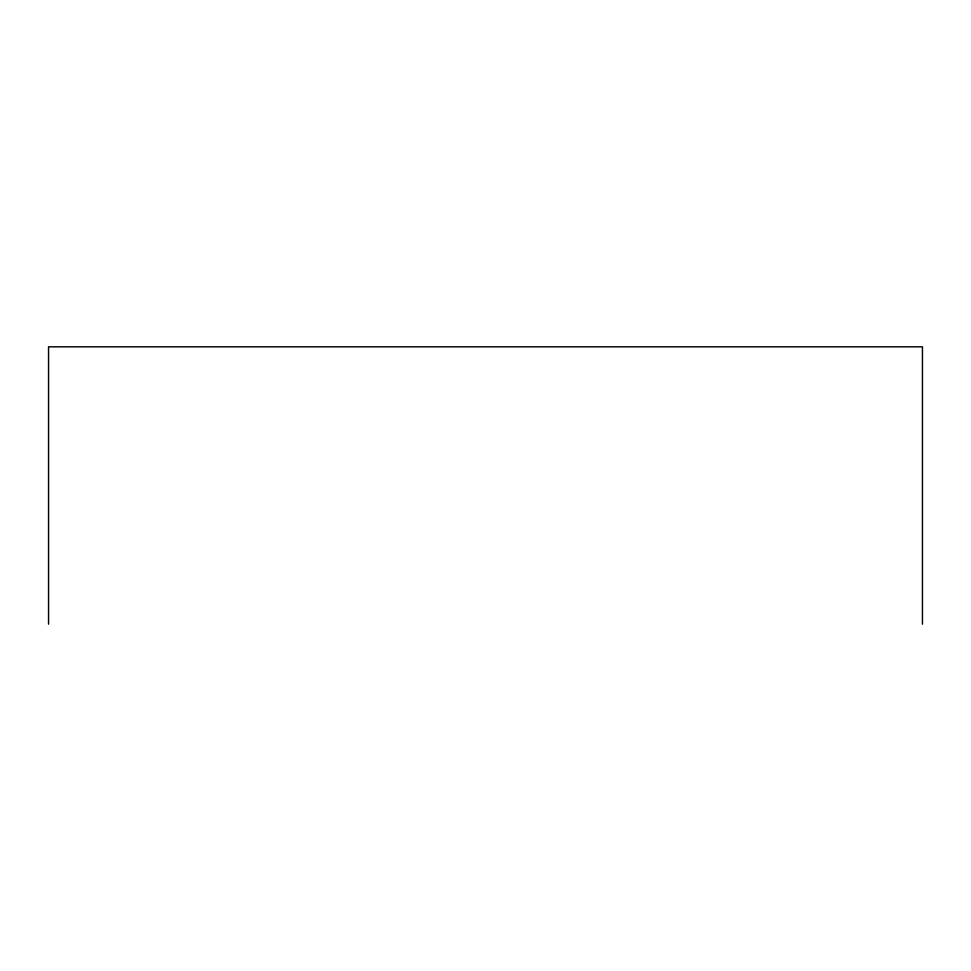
<?xml version="1.0" encoding="UTF-8"?>
<svg xmlns="http://www.w3.org/2000/svg" width="971" height="971" viewBox="0 0 971 971"><rect width="100%" height="100%" fill="white"/><g stroke="black" fill="none" stroke-linecap="round" stroke-linejoin="round"><path stroke-width="1.46" d="M922.45 624.171L922.45 346.829L48.55 346.829L48.55 624.171"/></g></svg>
